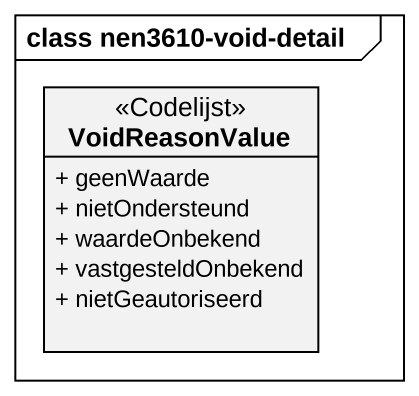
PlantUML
@startuml
mainframe class nen3610-void-detail
hide circle
hide empty members
skinparam classAttributeIconSize 0
class VoidReasonValue <<Codelijst>> {
  + geenWaarde
  + nietOndersteund
  + waardeOnbekend
  + vastgesteldOnbekend
  + nietGeautoriseerd
}
@enduml
